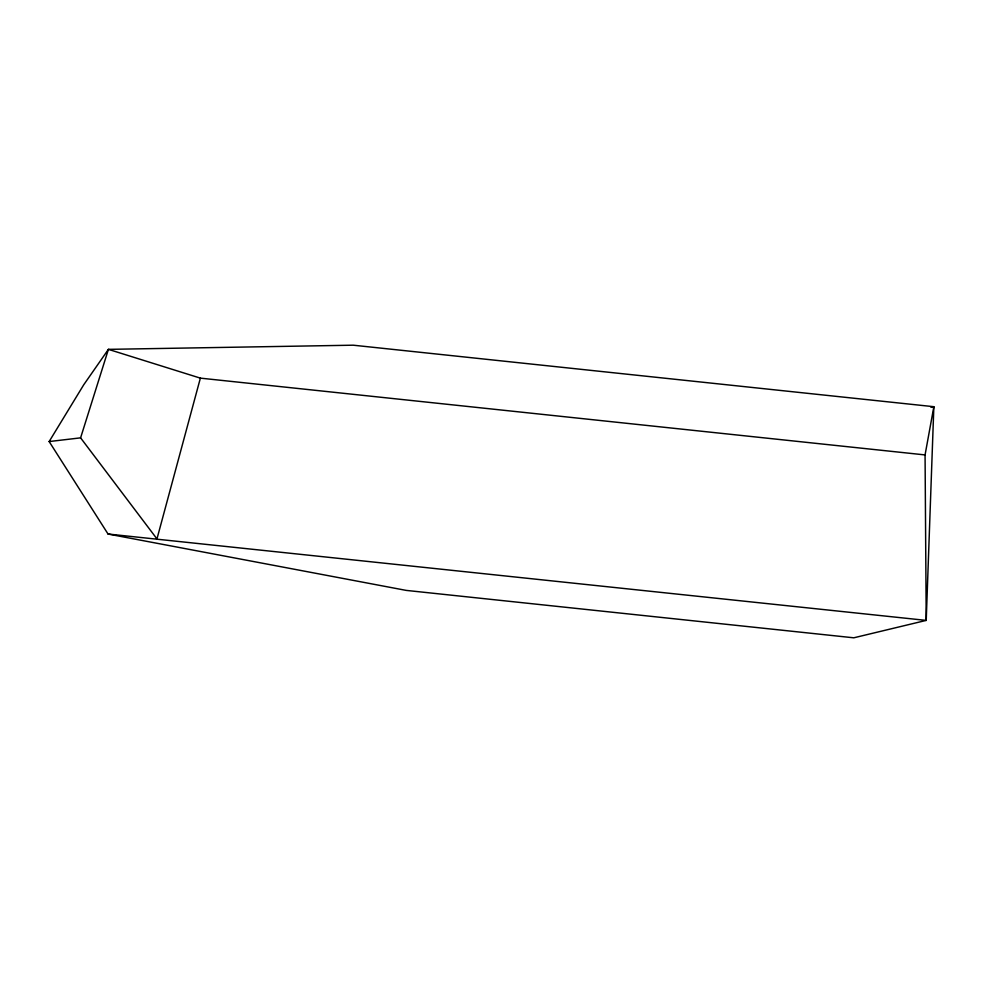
<?xml version="1.0" encoding="UTF-8"?>
<svg xmlns="http://www.w3.org/2000/svg" width="983" height="983" viewBox="0 0 983 983"><rect width="100%" height="100%" fill="white"/><g stroke="black" fill="none" stroke-linecap="round" stroke-linejoin="round"><path stroke-width="1.47" d="M108.044 534.027L926.219 620.396L925.064 454.92L933.85 406.704L353.204 345.193L108.413 349.358L83.764 384.734L49.15 441.551L108.044 534.027L406.249 590.402L853.785 637.807L926.219 620.396L933.85 406.704L930.864 407.159M200.372 378.136L156.961 538.905L80.594 437.853L108.413 349.358L200.372 378.136L925.064 454.92M49.15 441.551L80.594 437.853"/></g></svg>
